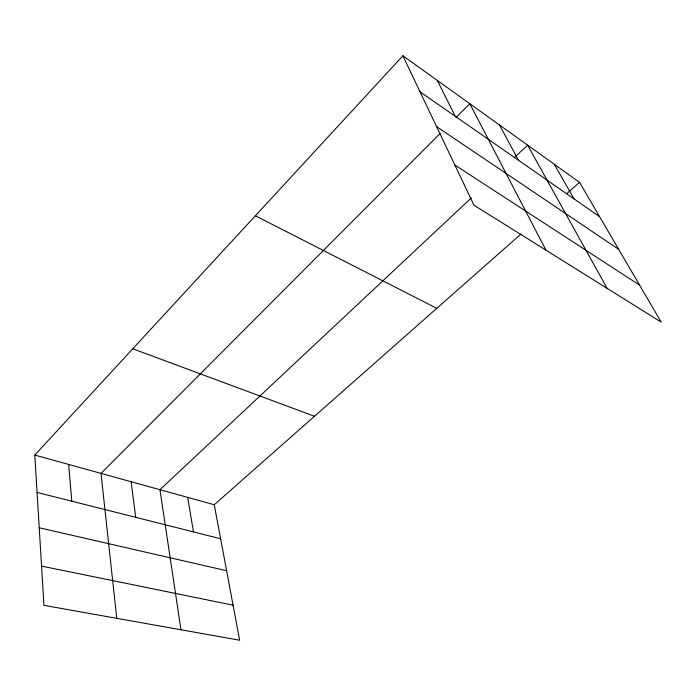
<?xml version="1.0" encoding="UTF-8"?>
<svg xmlns="http://www.w3.org/2000/svg" width="696" height="696" viewBox="0 0 696 696"><rect width="100%" height="100%" fill="white"/><g stroke="black" fill="none" stroke-linecap="round" stroke-linejoin="round"><path stroke-width="1.04" d="M520.991 234.021L214.255 504.739L239.633 640.224L43.944 605.346L34.8 455.062L402.888 55.776L579.542 182.343L661.2 322.118L473.985 205.233L402.888 55.776M440.116 133.467L101.016 473.393L116.754 618.326M456.098 117.441L469.8 103.713L545.96 250.168M471.322 197.916L159.95 489.706L180.96 629.767M514.379 157.566L527.629 145.151L607.112 288.344M566.509 193.853L579.542 182.343M41.56 566.1L233.073 605.189M39.228 527.768L226.618 570.729M37.071 492.437L220.623 538.765M34.8 455.062L214.255 504.739M132.788 348.774L314.496 416.269M255.38 215.786L436.792 308.328M454.853 165.022L639.615 285.169M436.557 126.559L618.709 249.385M420.036 91.82L599.604 216.674M554.268 164.239L574.035 198.899M499.51 125.01L518.511 160.297M437.358 80.475L455.236 116.293M187.642 497.37L193.488 531.918M131.092 481.719L135.72 517.337M68.652 464.432L71.792 501.207"/></g></svg>
